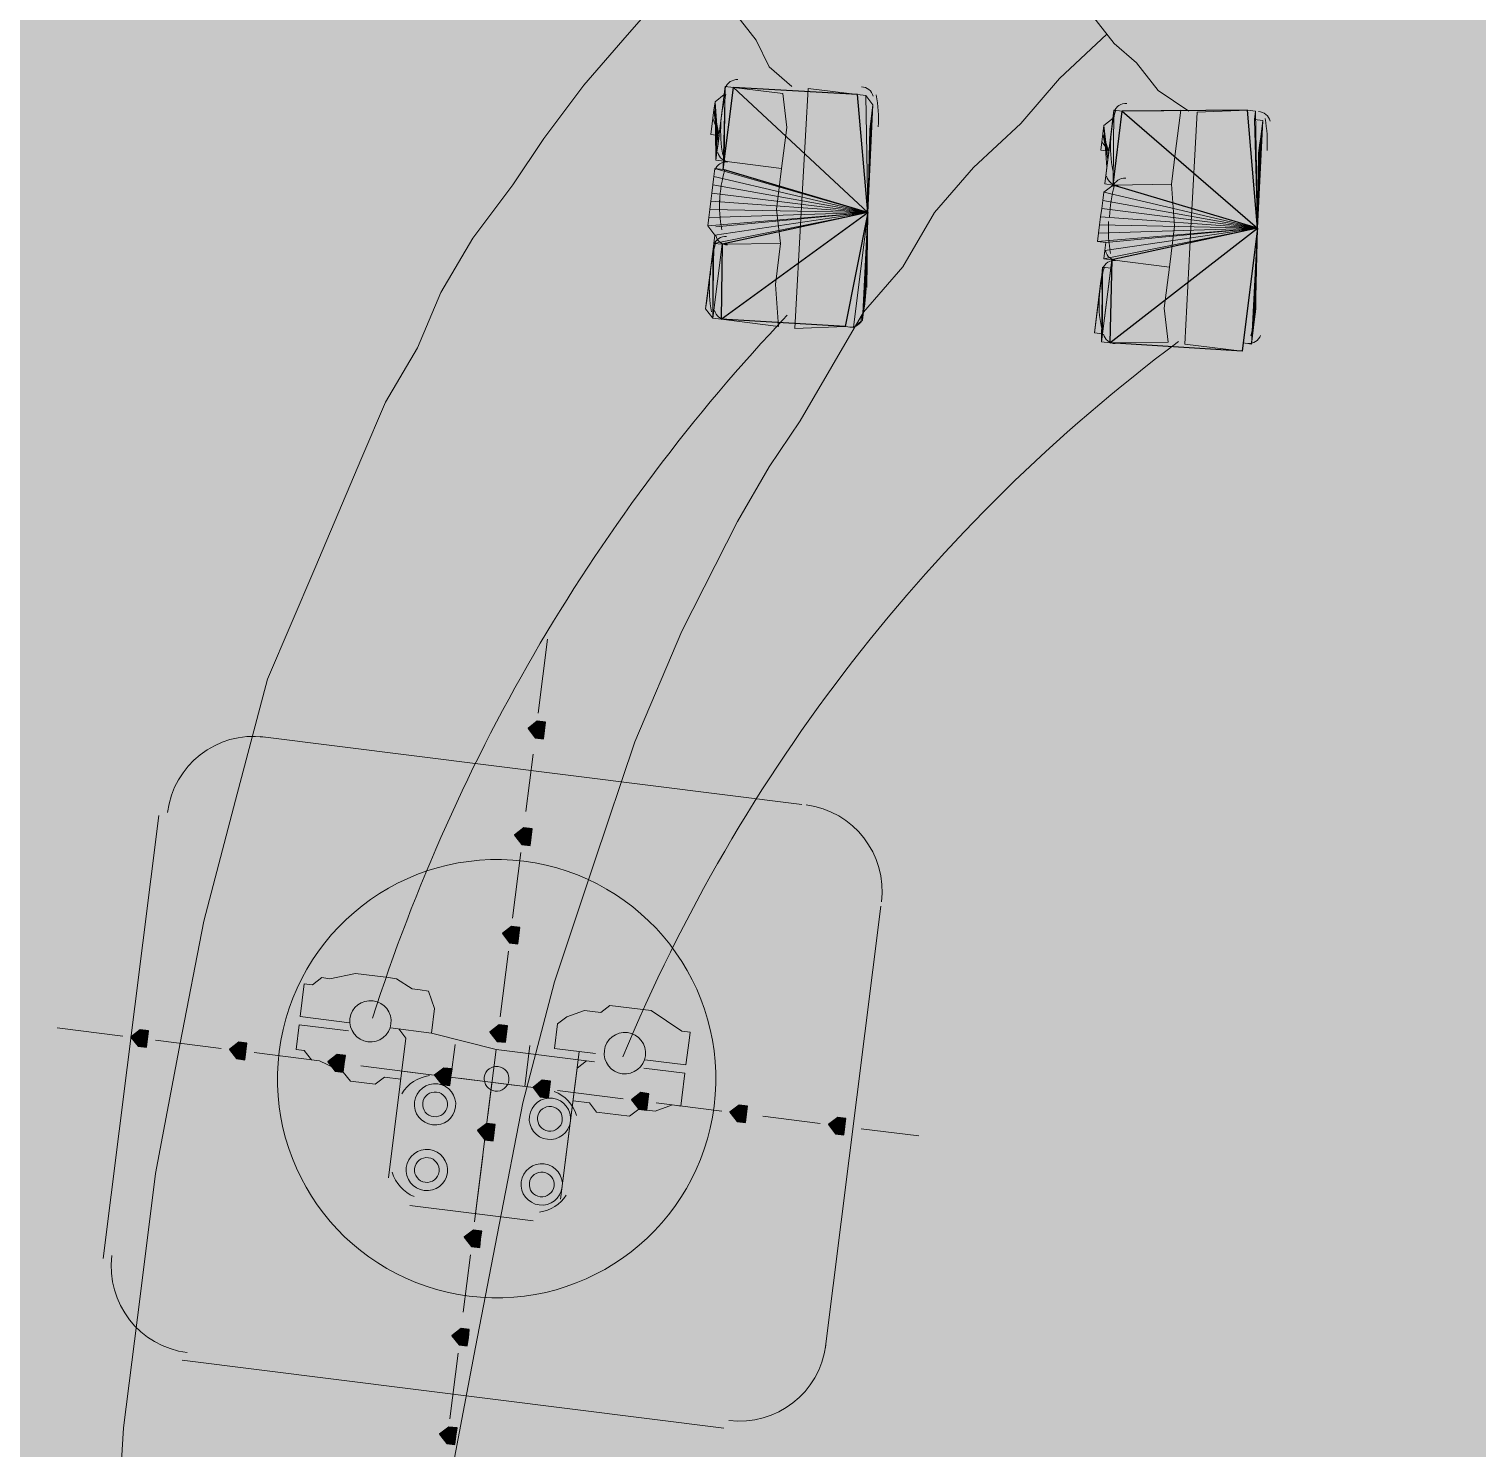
# Model space of a CAD drawing. Header units: metres. Extents: x -4 to 509425, y 7549 to 4732445.
# Drawn here: x 476029.295 to 476030.778, y 4719724.222 to 4719725.675 of the extents above; entities that cross this region are included whole.
import ezdxf

# ---------------------------------------------------------------- set-up
doc = ezdxf.new("R2010")
doc.units = ezdxf.units.M
doc.header["$LTSCALE"] = 0.01
doc.header["$MEASUREMENT"] = 0
doc.layers.get('0').update_dxf_attribs({"lineweight": 0})
doc.layers.add('_SUBESTACIÓN', color=1, linetype='Continuous')
doc.layers.add('SUBESTACION LA VID', color=253, linetype='Continuous')

# ---------------------------------------------------------------- blocks, each defined once
blk = doc.blocks.new('A$Cfff6051d')
at = {"layer": 'SUBESTACION LA VID', "transparency": 33554687}
h = blk.add_hatch(color=256, dxfattribs=at)
h.dxf.hatch_style = 2
h.paths.add_polyline_path([(476029.8229, 4719724.9567), (476029.824, 4719724.9651), (476029.8156, 4719724.9661), (476029.8061, 4719724.9588), (476029.8135, 4719724.9493), (476029.8219, 4719724.9483)])
h = blk.add_hatch(color=256, dxfattribs=at)
h.dxf.hatch_style = 2
h.paths.add_polyline_path([(476029.8092, 4719724.8475), (476029.8103, 4719724.8559), (476029.8019, 4719724.8569), (476029.7924, 4719724.8496), (476029.7998, 4719724.8401), (476029.8082, 4719724.8391)])
h = blk.add_hatch(color=256, dxfattribs=at)
h.dxf.hatch_style = 2
h.paths.add_polyline_path([(476029.7966, 4719724.7467), (476029.7976, 4719724.7551), (476029.7892, 4719724.7561), (476029.7798, 4719724.7488), (476029.7871, 4719724.7393), (476029.7955, 4719724.7383)])
h = blk.add_hatch(color=256, dxfattribs=at)
h.dxf.hatch_style = 2
h.paths.add_polyline_path([(476029.4164, 4719724.6408), (476029.4175, 4719724.6492), (476029.4091, 4719724.6502), (476029.3996, 4719724.6429), (476029.407, 4719724.6334), (476029.4154, 4719724.6324)])
h = blk.add_hatch(color=256, dxfattribs=at)
h.dxf.hatch_style = 2
h.paths.add_polyline_path([(476029.7839, 4719724.6459), (476029.785, 4719724.6543), (476029.7766, 4719724.6553), (476029.7671, 4719724.648), (476029.7745, 4719724.6385), (476029.7829, 4719724.6375)])
h = blk.add_hatch(color=256, dxfattribs=at)
h.dxf.hatch_style = 2
h.paths.add_polyline_path([(476029.5172, 4719724.6281), (476029.5183, 4719724.6365), (476029.5099, 4719724.6376), (476029.5004, 4719724.6302), (476029.5078, 4719724.6208), (476029.5162, 4719724.6197)])
h = blk.add_hatch(color=256, dxfattribs=at)
h.dxf.hatch_style = 2
h.paths.add_polyline_path([(476029.618, 4719724.6155), (476029.6191, 4719724.6239), (476029.6107, 4719724.6249), (476029.6012, 4719724.6176), (476029.6086, 4719724.6081), (476029.617, 4719724.6071)])
h = blk.add_hatch(color=256, dxfattribs=at)
h.dxf.hatch_style = 2
h.paths.add_polyline_path([(476029.7272, 4719724.6018), (476029.7283, 4719724.6102), (476029.7199, 4719724.6112), (476029.7104, 4719724.6039), (476029.7178, 4719724.5944), (476029.7262, 4719724.5934)])
h = blk.add_hatch(color=256, dxfattribs=at)
h.dxf.hatch_style = 2
h.paths.add_polyline_path([(476029.828, 4719724.5892), (476029.8291, 4719724.5976), (476029.8207, 4719724.5986), (476029.8112, 4719724.5913), (476029.8186, 4719724.5818), (476029.827, 4719724.5807)])
h = blk.add_hatch(color=256, dxfattribs=at)
h.dxf.hatch_style = 2
h.paths.add_polyline_path([(476029.9288, 4719724.5765), (476029.9299, 4719724.5849), (476029.9215, 4719724.586), (476029.912, 4719724.5786), (476029.9194, 4719724.5692), (476029.9278, 4719724.5681)])
h = blk.add_hatch(color=256, dxfattribs=at)
h.dxf.hatch_style = 2
h.paths.add_polyline_path([(476030.0296, 4719724.5639), (476030.0307, 4719724.5723), (476030.0223, 4719724.5733), (476030.0128, 4719724.566), (476030.0202, 4719724.5565), (476030.0286, 4719724.5555)])
h = blk.add_hatch(color=256, dxfattribs=at)
h.dxf.hatch_style = 2
h.paths.add_polyline_path([(476030.1304, 4719724.5512), (476030.1315, 4719724.5596), (476030.1231, 4719724.5607), (476030.1136, 4719724.5533), (476030.121, 4719724.5439), (476030.1294, 4719724.5428)])
h = blk.add_hatch(color=256, dxfattribs=at)
h.dxf.hatch_style = 2
h.paths.add_polyline_path([(476029.7713, 4719724.5451), (476029.7724, 4719724.5535), (476029.764, 4719724.5545), (476029.7545, 4719724.5472), (476029.7619, 4719724.5377), (476029.7703, 4719724.5367)])
h = blk.add_hatch(color=256, dxfattribs=at)
h.dxf.hatch_style = 2
h.paths.add_polyline_path([(476029.7576, 4719724.4359), (476029.7587, 4719724.4443), (476029.7503, 4719724.4453), (476029.7408, 4719724.438), (476029.7482, 4719724.4285), (476029.7566, 4719724.4275)])
h = blk.add_hatch(color=256, dxfattribs=at)
h.dxf.hatch_style = 2
h.paths.add_polyline_path([(476029.745, 4719724.3351), (476029.746, 4719724.3435), (476029.7376, 4719724.3445), (476029.7282, 4719724.3372), (476029.7355, 4719724.3277), (476029.7439, 4719724.3267)])
h = blk.add_hatch(color=256, dxfattribs=at)
h.dxf.hatch_style = 2
h.paths.add_polyline_path([(476029.7323, 4719724.2343), (476029.7334, 4719724.2427), (476029.725, 4719724.2437), (476029.7155, 4719724.2364), (476029.7229, 4719724.2269), (476029.7313, 4719724.2259)])
at = {"layer": 'SUBESTACION LA VID', "lineweight": 0}
for p, q in [((476030.0069, 4719725.6077), (476029.9985, 4719725.5405)), ((476030.4059, 4719725.5918), (476030.3965, 4719725.5162)), ((476030.4059, 4719725.5918), (476030.3965, 4719725.5162)), ((476030.1539, 4719725.4869), (476029.9964, 4719725.5237)), ((476030.1539, 4719725.4869), (476029.9964, 4719725.5237)), ((476030.1539, 4719725.4869), (476029.9964, 4719725.5237)), ((476030.1539, 4719725.4869), (476029.9974, 4719725.5321)), ((476030.1539, 4719725.4869), (476029.9974, 4719725.5321)), ((476030.1539, 4719725.4869), (476030.0058, 4719725.531)), ((476030.1539, 4719725.4869), (476030.0058, 4719725.531)), ((476030.1539, 4719725.4869), (476030.0058, 4719725.531)), ((476030.1539, 4719725.4869), (476030.0058, 4719725.531)), ((476030.1539, 4719725.4869), (476029.9943, 4719725.5069)), ((476029.9943, 4719725.5069), (476030.1539, 4719725.4869)), ((476030.1539, 4719725.4869), (476029.9953, 4719725.5153)), ((476030.1539, 4719725.4869), (476029.9953, 4719725.5153)), ((476030.5529, 4719725.471), (476030.3954, 4719725.5078)), ((476030.5529, 4719725.471), (476030.3954, 4719725.5078)), ((476030.5529, 4719725.471), (476030.3954, 4719725.5078)), ((476030.5529, 4719725.471), (476030.3954, 4719725.5078)), ((476030.5529, 4719725.471), (476030.4049, 4719725.5151)), ((476029.9922, 4719725.4901), (476029.9932, 4719725.4985)), ((476029.9932, 4719725.4985), (476030.1539, 4719725.4869)), ((476029.9932, 4719725.4985), (476029.9932, 4719725.4985)), ((476030.5529, 4719725.471), (476030.3944, 4719725.4994)), ((476030.5529, 4719725.471), (476030.3944, 4719725.4994)), ((476030.1539, 4719725.4869), (476029.9901, 4719725.4733)), ((476030.1539, 4719725.4869), (476029.9911, 4719725.4817)), ((476030.1539, 4719725.4869), (476029.9911, 4719725.4817)), ((476029.9922, 4719725.4901), (476030.1539, 4719725.4869)), ((476029.9922, 4719725.4901), (476030.1539, 4719725.4869)), ((476030.1539, 4719725.4869), (476029.9974, 4719725.4638)), ((476030.1539, 4719725.4869), (476029.9974, 4719725.4638)), ((476030.1539, 4719725.4869), (476029.9974, 4719725.4638)), ((476030.1539, 4719725.4869), (476029.9974, 4719725.4638)), ((476030.1539, 4719725.4869), (476029.9985, 4719725.4722)), ((476030.3922, 4719725.4826), (476030.3912, 4719725.4742)), ((476030.5529, 4719725.471), (476030.3922, 4719725.4826)), ((476030.3922, 4719725.4826), (476030.5529, 4719725.471)), ((476030.3922, 4719725.4826), (476030.5529, 4719725.471)), ((476030.5529, 4719725.471), (476030.3933, 4719725.491)), ((476030.5529, 4719725.471), (476030.3891, 4719725.4574)), ((476030.3901, 4719725.4658), (476030.3912, 4719725.4742)), ((476030.5529, 4719725.471), (476030.3901, 4719725.4658)), ((476030.3901, 4719725.4658), (476030.5529, 4719725.471)), ((476030.3912, 4719725.4742), (476030.5529, 4719725.471)), ((476030.5529, 4719725.471), (476030.3954, 4719725.4395)), ((476030.5529, 4719725.471), (476030.3954, 4719725.4395)), ((476030.5529, 4719725.471), (476030.3954, 4719725.4395)), ((476030.5529, 4719725.471), (476030.3954, 4719725.4395)), ((476030.5529, 4719725.471), (476030.3964, 4719725.4479)), ((476030.5529, 4719725.471), (476030.3964, 4719725.4479)), ((476030.5529, 4719725.471), (476030.3975, 4719725.4563)), ((476030.5529, 4719725.471), (476030.4038, 4719725.4385)), ((476029.9953, 4719725.3788), (476029.9964, 4719725.4554)), ((476029.9911, 4719725.4134), (476029.9921, 4719725.4218)), ((476030.3943, 4719725.3629), (476030.3943, 4719725.4311))]:
    blk.add_line(p, q, dxfattribs=at)
at = {"layer": 'SUBESTACION LA VID', "lineweight": 15}
for p, q in [((476029.8166, 4719724.9745), (476029.8261, 4719725.0501)), ((476029.532, 4719724.9505), (476030.0865, 4719724.881)), ((476029.804, 4719724.8737), (476029.8113, 4719724.9325)), ((476029.428, 4719724.8697), (476029.3712, 4719724.4161)), ((476029.7903, 4719724.7645), (476029.7987, 4719724.8317)), ((476030.1673, 4719724.777), (476030.1104, 4719724.3234)), ((476029.7776, 4719724.6637), (476029.7861, 4719724.7309)), ((476029.324, 4719724.6523), (476029.3912, 4719724.6439)), ((476029.7073, 4719724.6469), (476029.6653, 4719724.6522)), ((476029.7734, 4719724.6301), (476029.7073, 4719724.6469)), ((476029.4248, 4719724.6397), (476029.492, 4719724.6313)), ((476029.7314, 4719724.6354), (476029.7272, 4719724.6018)), ((476029.8081, 4719724.6343), (476029.8028, 4719724.5923)), ((476029.5256, 4719724.6271), (476029.5928, 4719724.6186)), ((476029.765, 4719724.5629), (476029.7734, 4719724.6301)), ((476029.7734, 4719724.6301), (476029.8742, 4719724.6175)), ((476029.6348, 4719724.6134), (476029.6936, 4719724.606)), ((476029.6768, 4719724.6081), (476029.828, 4719724.5892)), ((476029.7356, 4719724.6007), (476029.7944, 4719724.5934)), ((476029.7692, 4719724.5965), (476029.7513, 4719724.4537)), ((476029.8364, 4719724.5881), (476029.9036, 4719724.5797)), ((476029.9372, 4719724.5755), (476030.0044, 4719724.567)), ((476030.0464, 4719724.5618), (476030.1052, 4719724.5544)), ((476030.1472, 4719724.5491), (476030.206, 4719724.5418)), ((476029.7524, 4719724.4621), (476029.7597, 4719724.5209)), ((476029.6852, 4719724.4705), (476029.8112, 4719724.4547)), ((476029.7397, 4719724.3613), (476029.7471, 4719724.4201)), ((476029.452, 4719724.3121), (476030.0064, 4719724.2426)), ((476029.726, 4719724.2521), (476029.7345, 4719724.3193))]:
    blk.add_line(p, q, dxfattribs=at)
for points in [[(476029.9285, 4719726.684), (476029.9369, 4719726.6147), (476029.9369, 4719726.5465), (476029.9369, 4719726.4782), (476029.9358, 4719726.4016), (476029.9347, 4719726.2567), (476029.9336, 4719726.1117), (476029.9336, 4719726.0435), (476029.9419, 4719725.9742), (476029.9503, 4719725.9049), (476029.9597, 4719725.844), (476029.9776, 4719725.782), (476029.9902, 4719725.7463), (476030.0038, 4719725.719), (476030.0174, 4719725.6917), (476030.0395, 4719725.6633), (476030.0531, 4719725.636), (476030.0762, 4719725.616)], [(476030.1301, 4719726.6588), (476030.148, 4719726.5968), (476030.1648, 4719726.5264), (476030.1805, 4719726.4477), (476030.1973, 4719726.3773), (476030.213, 4719726.2303), (476030.2371, 4719726.0822), (476030.2528, 4719726.0035), (476030.2696, 4719725.9331), (476030.2874, 4719725.8711), (476030.3136, 4719725.8081), (476030.3482, 4719725.7441), (476030.3619, 4719725.7168), (476030.3839, 4719725.6884), (476030.406, 4719725.66), (476030.4291, 4719725.6401), (476030.4511, 4719725.6117), (476030.4826, 4719725.5907)], [(476029.3645, 4719723.2736), (476029.3656, 4719723.555), (476029.3657, 4719723.6915), (476029.3668, 4719723.8364), (476029.3752, 4719723.9719), (476029.3837, 4719724.1073), (476029.3921, 4719724.2428), (476029.409, 4719724.3772), (476029.4248, 4719724.5032), (476029.45, 4719724.6365), (476029.4742, 4719724.7615), (476029.5068, 4719724.8854), (476029.5394, 4719725.0093), (476029.5878, 4719725.1227), (476029.6361, 4719725.2361), (476029.6603, 4719725.2928), (476029.6928, 4719725.3484), (476029.717, 4719725.4051), (476029.7496, 4719725.4608), (476029.7906, 4719725.5153), (476029.8221, 4719725.5626), (476029.8631, 4719725.6172), (476029.903, 4719725.6634), (476029.9429, 4719725.7096)], [(476029.7271, 4719724.1923), (476029.7523, 4719724.3256), (476029.7765, 4719724.4506), (476029.8007, 4719724.5755), (476029.8333, 4719724.6994), (476029.8743, 4719724.8223), (476029.9153, 4719724.9451), (476029.9637, 4719725.0585), (476030.0204, 4719725.1708), (476030.053, 4719725.2265), (476030.0845, 4719725.2737), (476030.1171, 4719725.3294), (476030.1496, 4719725.385), (476030.1896, 4719725.4312), (476030.2221, 4719725.4868), (476030.2621, 4719725.533), (476030.3104, 4719725.5782), (476030.3503, 4719725.6243), (476030.3986, 4719725.6695)], [(476030.0164, 4719725.615), (476030.1434, 4719725.6076), (476030.1518, 4719725.6066), (476030.1592, 4719725.5971), (476030.1581, 4719725.5887), (476030.1571, 4719725.5803), (476030.156, 4719725.5719), (476030.1539, 4719725.4869), (476029.9932, 4719725.4985), (476029.9943, 4719725.5069), (476029.9953, 4719725.5153), (476029.9964, 4719725.5237), (476029.9974, 4719725.5321), (476030.0058, 4719725.531), (476030.0069, 4719725.5394), (476029.9985, 4719725.5405), (476029.9995, 4719725.5489), (476030.0006, 4719725.5573), (476030.0016, 4719725.5657), (476029.9932, 4719725.5667), (476029.9943, 4719725.5751), (476029.9953, 4719725.5835), (476029.9964, 4719725.5919), (476029.9975, 4719725.6003), (476030.0069, 4719725.6077), (476030.008, 4719725.6161), (476030.0164, 4719725.615)], [(476030.0069, 4719725.5394), (476030.0657, 4719725.532), (476030.071, 4719725.574), (476030.0668, 4719725.6087), (476030.0164, 4719725.615)], [(476030.1307, 4719725.3703), (476030.0793, 4719725.3682), (476030.0856, 4719725.4869), (476030.093, 4719725.6139), (476030.1434, 4719725.6076)], [(476030.4143, 4719725.5907), (476030.5425, 4719725.5917), (476030.5509, 4719725.5907), (476030.5498, 4719725.5823), (476030.5582, 4719725.5812), (476030.5571, 4719725.5728), (476030.5561, 4719725.5644), (476030.555, 4719725.556), (476030.554, 4719725.5476), (476030.5529, 4719725.471), (476030.3912, 4719725.4742), (476030.3922, 4719725.4826), (476030.3933, 4719725.491), (476030.3944, 4719725.4994), (476030.3954, 4719725.5078), (476030.4049, 4719725.5151), (476030.3965, 4719725.5162), (476030.3975, 4719725.5246), (476030.3986, 4719725.533), (476030.3996, 4719725.5414), (476030.4007, 4719725.5498), (476030.3923, 4719725.5508), (476030.3933, 4719725.5592), (476030.3944, 4719725.5676), (476030.3954, 4719725.576), (476030.4049, 4719725.5834), (476030.4059, 4719725.5918), (476030.4143, 4719725.5907)], [(476030.4049, 4719725.5151), (476030.4647, 4719725.5161), (476030.4689, 4719725.5497), (476030.4742, 4719725.5918), (476030.4143, 4719725.5907)], [(476030.5371, 4719725.345), (476030.4783, 4719725.3523), (476030.4847, 4719725.471), (476030.491, 4719725.5896), (476030.5425, 4719725.5917)], [(476030.156, 4719725.5719), (476030.1539, 4719725.4869), (476030.1528, 4719725.4102)], [(476030.0048, 4719725.4544), (476030.0646, 4719725.4554), (476030.0604, 4719725.49), (476030.0657, 4719725.532), (476030.0069, 4719725.5394)], [(476030.554, 4719725.5476), (476030.5529, 4719725.471), (476030.5508, 4719725.3859)], [(476030.4038, 4719725.4385), (476030.4626, 4719725.4311), (476030.4679, 4719725.4731), (476030.4647, 4719725.5161), (476030.4049, 4719725.5151)], [(476030.0037, 4719725.3777), (476030.1307, 4719725.3703), (476030.1391, 4719725.3693), (476030.1486, 4719725.3766), (476030.1496, 4719725.385), (476030.1507, 4719725.3934), (476030.1517, 4719725.4018), (476030.1539, 4719725.4869), (476029.9932, 4719725.4985), (476029.9922, 4719725.4901), (476029.9911, 4719725.4817), (476029.9901, 4719725.4733), (476029.9974, 4719725.4638), (476029.9964, 4719725.4554), (476030.0048, 4719725.4544), (476029.9964, 4719725.4554), (476029.9953, 4719725.447), (476029.9943, 4719725.4386), (476029.9932, 4719725.4302), (476029.9921, 4719725.4218), (476029.9911, 4719725.4134), (476029.99, 4719725.405), (476029.989, 4719725.3966), (476029.9879, 4719725.3882), (476029.9953, 4719725.3788), (476030.0037, 4719725.3777)], [(476030.4017, 4719725.3534), (476030.5371, 4719725.345), (476030.5382, 4719725.3534), (476030.5466, 4719725.3523), (476030.5476, 4719725.3607), (476030.5487, 4719725.3691), (476030.5497, 4719725.3775), (476030.5508, 4719725.3859), (476030.5529, 4719725.471), (476030.3912, 4719725.4742), (476030.3901, 4719725.4658), (476030.3891, 4719725.4574), (476030.3975, 4719725.4563), (476030.3964, 4719725.4479), (476030.3954, 4719725.4395), (476030.4038, 4719725.4385), (476030.4027, 4719725.4301), (476030.3943, 4719725.4311), (476030.3933, 4719725.4227), (476030.3922, 4719725.4143), (476030.3912, 4719725.4059), (476030.3901, 4719725.3975), (476030.3891, 4719725.3891), (476030.388, 4719725.3807), (476030.387, 4719725.3723), (476030.3859, 4719725.3639), (476030.3943, 4719725.3629), (476030.3932, 4719725.3545), (476030.4017, 4719725.3534)], [(476030.0037, 4719725.3777), (476030.0625, 4719725.3703), (476030.0593, 4719725.4134), (476030.0646, 4719725.4554), (476030.0048, 4719725.4544)], [(476030.4017, 4719725.3534), (476030.4615, 4719725.3544), (476030.4573, 4719725.3891), (476030.4626, 4719725.4311), (476030.4038, 4719725.4385)], [(476029.6233, 4719724.6575), (476029.5729, 4719724.6638), (476029.5771, 4719724.6974), (476029.5855, 4719724.6963), (476029.5949, 4719724.7037), (476029.6033, 4719724.7026), (476029.6296, 4719724.7079), (476029.638, 4719724.7068), (476029.6632, 4719724.7037), (476029.6716, 4719724.7026), (476029.6874, 4719724.6921), (476029.6958, 4719724.6911), (476029.7042, 4719724.69), (476029.7104, 4719724.6721), (476029.7073, 4719724.6469), (476029.6653, 4719724.6522)], [(476029.9257, 4719724.6196), (476029.9677, 4719724.6143), (476029.9709, 4719724.6395), (476029.9719, 4719724.6479), (476029.9635, 4719724.649), (476029.9478, 4719724.6595), (476029.932, 4719724.67), (476029.9236, 4719724.671), (476029.8984, 4719724.6742), (476029.89, 4719724.6752), (476029.8806, 4719724.6679), (476029.8722, 4719724.6689), (476029.8638, 4719724.67), (476029.8459, 4719724.6637), (476029.8364, 4719724.6564), (476029.8333, 4719724.6312), (476029.8753, 4719724.6259)], [(476029.6222, 4719724.6491), (476029.5718, 4719724.6554), (476029.5687, 4719724.6302), (476029.5771, 4719724.6291), (476029.5844, 4719724.6197), (476029.5928, 4719724.6186), (476029.617, 4719724.6071), (476029.6243, 4719724.5976), (476029.6495, 4719724.5945), (476029.659, 4719724.6018), (476029.6758, 4719724.5997)], [(476029.6737, 4719724.6512), (476029.681, 4719724.6417), (476029.6631, 4719724.4989)], [(476029.8585, 4719724.628), (476029.8574, 4719724.6196), (476029.8395, 4719724.4768)], [(476029.8658, 4719724.6185), (476029.8564, 4719724.6112), (476029.8395, 4719724.4768)], [(476029.9246, 4719724.6112), (476029.9666, 4719724.6059), (476029.9635, 4719724.5807), (476029.9624, 4719724.5723), (476029.954, 4719724.5734), (476029.9362, 4719724.5671), (476029.9194, 4719724.5692), (476029.9099, 4719724.5618), (476029.8763, 4719724.566), (476029.869, 4719724.5755), (476029.8522, 4719724.5776)]]:
    blk.add_lwpolyline(points, dxfattribs=at)
at = {"layer": 'SUBESTACION LA VID', "lineweight": 0}
for points in [[(476030.008, 4719725.6161), (476030.0069, 4719725.5394), (476030.008, 4719725.6161), (476029.9985, 4719725.5405), (476030.008, 4719725.6161)], [(476030.0058, 4719725.531), (476030.008, 4719725.6161), (476030.0069, 4719725.5394)], [(476030.008, 4719725.6161), (476030.0069, 4719725.5394), (476030.008, 4719725.6161), (476030.0069, 4719725.5394), (476030.008, 4719725.6161)], [(476030.008, 4719725.6161), (476030.0069, 4719725.5394), (476030.008, 4719725.6161), (476030.0069, 4719725.5394)], [(476029.9995, 4719725.5489), (476029.9975, 4719725.6003), (476030.0006, 4719725.5573), (476029.9964, 4719725.5919)], [(476030.0069, 4719725.6077), (476029.9985, 4719725.5405), (476029.9975, 4719725.6003)], [(476029.9975, 4719725.6003), (476029.9995, 4719725.5489), (476029.9975, 4719725.6003), (476029.9995, 4719725.5489)], [(476030.0069, 4719725.6077), (476029.9985, 4719725.5405), (476030.0069, 4719725.6077)], [(476030.0069, 4719725.6077), (476029.9985, 4719725.5405), (476030.0069, 4719725.6077), (476029.9985, 4719725.5405)], [(476030.1539, 4719725.4869), (476030.1518, 4719725.6066), (476030.1539, 4719725.4869), (476030.1518, 4719725.6066), (476030.1539, 4719725.4869), (476030.1518, 4719725.6066), (476030.1539, 4719725.4869)], [(476030.1539, 4719725.4869), (476030.1571, 4719725.5803), (476030.1539, 4719725.4869), (476030.1571, 4719725.5803), (476030.1539, 4719725.4869), (476030.1581, 4719725.5887), (476030.1539, 4719725.4869), (476030.1592, 4719725.5971), (476030.1539, 4719725.4869), (476030.1592, 4719725.5971)], [(476030.0016, 4719725.5657), (476029.9953, 4719725.5835), (476029.9932, 4719725.5667)], [(476029.9932, 4719725.5667), (476029.9953, 4719725.5835), (476029.9943, 4719725.5751)], [(476029.9953, 4719725.5835), (476029.9943, 4719725.5751), (476029.9953, 4719725.5835)], [(476029.9964, 4719725.5919), (476030.0006, 4719725.5573), (476029.9964, 4719725.5919), (476030.0006, 4719725.5573)], [(476030.0006, 4719725.5573), (476029.9964, 4719725.5919), (476030.0016, 4719725.5657)], [(476030.3965, 4719725.5162), (476030.4059, 4719725.5918), (476030.3975, 4719725.5246)], [(476030.4059, 4719725.5918), (476030.3975, 4719725.5246), (476030.4059, 4719725.5918), (476030.3975, 4719725.5246)], [(476030.4059, 4719725.5918), (476030.3975, 4719725.5246), (476030.4049, 4719725.5834)], [(476030.3975, 4719725.5246), (476030.4049, 4719725.5834), (476030.3986, 4719725.533), (476030.4049, 4719725.5834)], [(476030.4143, 4719725.5907), (476030.4049, 4719725.5151), (476030.4059, 4719725.5918)], [(476030.5529, 4719725.471), (476030.4049, 4719725.5151), (476030.4059, 4719725.5918), (476030.4049, 4719725.5151), (476030.4059, 4719725.5918), (476030.4049, 4719725.5151), (476030.5529, 4719725.471)], [(476030.4059, 4719725.5918), (476030.4049, 4719725.5151), (476030.4059, 4719725.5918), (476030.4049, 4719725.5151), (476030.5529, 4719725.471)], [(476030.4059, 4719725.5918), (476030.4049, 4719725.5151), (476030.4059, 4719725.5918), (476030.4049, 4719725.5151)], [(476030.5529, 4719725.471), (476030.5498, 4719725.5823), (476030.5529, 4719725.471), (476030.5509, 4719725.5907), (476030.5529, 4719725.471), (476030.5509, 4719725.5907)], [(476030.5529, 4719725.471), (476030.5571, 4719725.5728), (476030.5529, 4719725.471), (476030.5582, 4719725.5812), (476030.5529, 4719725.471), (476030.5582, 4719725.5812)], [(476030.1539, 4719725.4869), (476030.156, 4719725.5719), (476030.1539, 4719725.4869), (476030.156, 4719725.5719)], [(476030.3944, 4719725.5676), (476030.3996, 4719725.5414), (476030.3944, 4719725.5676)], [(476030.3996, 4719725.5414), (476030.3944, 4719725.5676), (476030.4007, 4719725.5498)], [(476030.3954, 4719725.576), (476030.3986, 4719725.533), (476030.3954, 4719725.576), (476030.3986, 4719725.533)], [(476030.3986, 4719725.533), (476030.3954, 4719725.576), (476030.3996, 4719725.5414), (476030.3954, 4719725.576)], [(476030.3923, 4719725.5508), (476030.3933, 4719725.5592), (476030.4007, 4719725.5498)], [(476030.3933, 4719725.5592), (476030.4007, 4719725.5498), (476030.3933, 4719725.5592)], [(476030.554, 4719725.5476), (476030.5529, 4719725.471), (476030.555, 4719725.556), (476030.5529, 4719725.471), (476030.555, 4719725.556), (476030.5529, 4719725.471), (476030.5561, 4719725.5644), (476030.5529, 4719725.471), (476030.5561, 4719725.5644)], [(476030.1539, 4719725.4869), (476030.0048, 4719725.4544), (476029.9953, 4719725.3788), (476030.0048, 4719725.4544), (476029.9953, 4719725.3788), (476030.0048, 4719725.4544), (476030.1539, 4719725.4869)], [(476030.1539, 4719725.4869), (476029.9964, 4719725.4554), (476029.9953, 4719725.3788), (476029.9964, 4719725.4554), (476029.9953, 4719725.3788), (476029.9964, 4719725.4554), (476030.1539, 4719725.4869)], [(476030.1539, 4719725.4869), (476030.1486, 4719725.3766), (476030.1539, 4719725.4869), (476030.1391, 4719725.3693), (476030.1539, 4719725.4869), (476030.1391, 4719725.3693), (476030.1539, 4719725.4869), (476030.1391, 4719725.3693), (476030.1539, 4719725.4869)], [(476030.1539, 4719725.4869), (476030.1507, 4719725.3934), (476030.1539, 4719725.4869), (476030.1507, 4719725.3934), (476030.1539, 4719725.4869), (476030.1496, 4719725.385), (476030.1539, 4719725.4869), (476030.1496, 4719725.385)], [(476030.1539, 4719725.4869), (476030.1517, 4719725.4018), (476030.1539, 4719725.4869), (476030.1517, 4719725.4018)], [(476030.3932, 4719725.3545), (476030.4038, 4719725.4385), (476030.3932, 4719725.3545), (476030.4038, 4719725.4385), (476030.5529, 4719725.471)], [(476030.5529, 4719725.471), (476030.4038, 4719725.4385), (476030.4017, 4719725.3534)], [(476030.5529, 4719725.471), (476030.5382, 4719725.3534), (476030.5529, 4719725.471), (476030.5371, 4719725.345), (476030.5529, 4719725.471)], [(476030.5529, 4719725.471), (476030.5476, 4719725.3607), (476030.5529, 4719725.471), (476030.5466, 4719725.3523), (476030.5529, 4719725.471), (476030.5466, 4719725.3523)], [(476030.5529, 4719725.471), (476030.5508, 4719725.3859), (476030.5529, 4719725.471), (476030.5497, 4719725.3775), (476030.5529, 4719725.471), (476030.5497, 4719725.3775), (476030.5529, 4719725.471), (476030.5487, 4719725.3691), (476030.5529, 4719725.471), (476030.5487, 4719725.3691)], [(476029.9953, 4719725.3788), (476029.9953, 4719725.447), (476029.9879, 4719725.3882)], [(476029.9953, 4719725.447), (476029.9879, 4719725.3882), (476029.9943, 4719725.4386), (476029.9879, 4719725.3882)], [(476030.0048, 4719725.4544), (476029.9953, 4719725.3788), (476029.9964, 4719725.4554), (476029.9953, 4719725.3788)], [(476030.0037, 4719725.3777), (476030.0048, 4719725.4544), (476029.9953, 4719725.3788)], [(476029.9953, 4719725.3788), (476029.9953, 4719725.447), (476029.9953, 4719725.3788)], [(476029.9953, 4719725.3788), (476029.9953, 4719725.447), (476029.9953, 4719725.3788), (476029.9953, 4719725.447)], [(476029.989, 4719725.3966), (476029.9943, 4719725.4386), (476029.989, 4719725.3966), (476029.9943, 4719725.4386)], [(476030.4017, 4719725.3534), (476030.4038, 4719725.4385), (476030.4017, 4719725.3534)], [(476029.989, 4719725.3966), (476029.9932, 4719725.4302), (476029.989, 4719725.3966), (476029.9932, 4719725.4302)], [(476029.99, 4719725.405), (476029.9932, 4719725.4302), (476029.99, 4719725.405)], [(476029.9932, 4719725.4302), (476029.99, 4719725.405), (476029.9921, 4719725.4218)], [(476029.99, 4719725.405), (476029.9921, 4719725.4218), (476029.99, 4719725.405)], [(476030.3943, 4719725.3629), (476030.3933, 4719725.4227), (476030.3859, 4719725.3639)], [(476030.3859, 4719725.3639), (476030.3933, 4719725.4227), (476030.3859, 4719725.3639), (476030.3933, 4719725.4227)], [(476030.3933, 4719725.4227), (476030.387, 4719725.3723), (476030.3922, 4719725.4143), (476030.388, 4719725.3807)], [(476030.4027, 4719725.4301), (476030.3932, 4719725.3545), (476030.3943, 4719725.4311), (476030.3932, 4719725.3545), (476030.3943, 4719725.4311)], [(476030.3932, 4719725.3545), (476030.4027, 4719725.4301), (476030.3932, 4719725.3545), (476030.4027, 4719725.4301)], [(476030.3943, 4719725.3629), (476030.3943, 4719725.4311), (476030.3943, 4719725.3629)], [(476030.3943, 4719725.3629), (476030.3943, 4719725.4311), (476030.3943, 4719725.3629), (476030.3943, 4719725.4311)], [(476030.388, 4719725.3807), (476030.3922, 4719725.4143), (476030.388, 4719725.3807), (476030.3922, 4719725.4143)], [(476030.3922, 4719725.4143), (476030.388, 4719725.3807), (476030.3912, 4719725.4059)], [(476030.3891, 4719725.3891), (476030.3912, 4719725.4059), (476030.3891, 4719725.3891)], [(476030.3912, 4719725.4059), (476030.3891, 4719725.3891), (476030.3901, 4719725.3975)], [(476030.3891, 4719725.3891), (476030.3901, 4719725.3975), (476030.3891, 4719725.3891)]]:
    blk.add_lwpolyline(points, dxfattribs=at)
at = {"layer": 'SUBESTACION LA VID'}
for points in [[(476029.8229, 4719724.9567), (476029.824, 4719724.9651), (476029.8156, 4719724.9661), (476029.8061, 4719724.9588), (476029.8135, 4719724.9493), (476029.8219, 4719724.9483)], [(476029.8092, 4719724.8475), (476029.8103, 4719724.8559), (476029.8019, 4719724.8569), (476029.7924, 4719724.8496), (476029.7998, 4719724.8401), (476029.8082, 4719724.8391)], [(476029.7966, 4719724.7467), (476029.7976, 4719724.7551), (476029.7892, 4719724.7561), (476029.7798, 4719724.7488), (476029.7871, 4719724.7393), (476029.7955, 4719724.7383)], [(476029.4164, 4719724.6408), (476029.4175, 4719724.6492), (476029.4091, 4719724.6502), (476029.3996, 4719724.6429), (476029.407, 4719724.6334), (476029.4154, 4719724.6324)], [(476029.7839, 4719724.6459), (476029.785, 4719724.6543), (476029.7766, 4719724.6553), (476029.7671, 4719724.648), (476029.7745, 4719724.6385), (476029.7829, 4719724.6375)], [(476029.5172, 4719724.6281), (476029.5183, 4719724.6365), (476029.5099, 4719724.6376), (476029.5004, 4719724.6302), (476029.5078, 4719724.6208), (476029.5162, 4719724.6197)], [(476029.618, 4719724.6155), (476029.6191, 4719724.6239), (476029.6107, 4719724.6249), (476029.6012, 4719724.6176), (476029.6086, 4719724.6081), (476029.617, 4719724.6071)], [(476029.7272, 4719724.6018), (476029.7283, 4719724.6102), (476029.7199, 4719724.6112), (476029.7104, 4719724.6039), (476029.7178, 4719724.5944), (476029.7262, 4719724.5934)], [(476029.828, 4719724.5892), (476029.8291, 4719724.5976), (476029.8207, 4719724.5986), (476029.8112, 4719724.5913), (476029.8186, 4719724.5818), (476029.827, 4719724.5807)], [(476029.9288, 4719724.5765), (476029.9299, 4719724.5849), (476029.9215, 4719724.586), (476029.912, 4719724.5786), (476029.9194, 4719724.5692), (476029.9278, 4719724.5681)], [(476030.0296, 4719724.5639), (476030.0307, 4719724.5723), (476030.0223, 4719724.5733), (476030.0128, 4719724.566), (476030.0202, 4719724.5565), (476030.0286, 4719724.5555)], [(476030.1304, 4719724.5512), (476030.1315, 4719724.5596), (476030.1231, 4719724.5607), (476030.1136, 4719724.5533), (476030.121, 4719724.5439), (476030.1294, 4719724.5428)], [(476029.7713, 4719724.5451), (476029.7724, 4719724.5535), (476029.764, 4719724.5545), (476029.7545, 4719724.5472), (476029.7619, 4719724.5377), (476029.7703, 4719724.5367)], [(476029.7576, 4719724.4359), (476029.7587, 4719724.4443), (476029.7503, 4719724.4453), (476029.7408, 4719724.438), (476029.7482, 4719724.4285), (476029.7566, 4719724.4275)], [(476029.745, 4719724.3351), (476029.746, 4719724.3435), (476029.7376, 4719724.3445), (476029.7282, 4719724.3372), (476029.7355, 4719724.3277), (476029.7439, 4719724.3267)], [(476029.7323, 4719724.2343), (476029.7334, 4719724.2427), (476029.725, 4719724.2437), (476029.7155, 4719724.2364), (476029.7229, 4719724.2269), (476029.7313, 4719724.2259)]]:
    blk.add_lwpolyline(points, close=True, dxfattribs=at)
at = {"layer": 'SUBESTACION LA VID', "lineweight": 0}
for points in [[(476029.8229, 4719724.9567), (476029.824, 4719724.9651), (476029.8156, 4719724.9661), (476029.8061, 4719724.9588), (476029.8135, 4719724.9493), (476029.8219, 4719724.9483)], [(476029.8092, 4719724.8475), (476029.8103, 4719724.8559), (476029.8019, 4719724.8569), (476029.7924, 4719724.8496), (476029.7998, 4719724.8401), (476029.8082, 4719724.8391)], [(476029.7966, 4719724.7467), (476029.7976, 4719724.7551), (476029.7892, 4719724.7561), (476029.7798, 4719724.7488), (476029.7871, 4719724.7393), (476029.7955, 4719724.7383)], [(476029.4164, 4719724.6408), (476029.4175, 4719724.6492), (476029.4091, 4719724.6502), (476029.3996, 4719724.6429), (476029.407, 4719724.6334), (476029.4154, 4719724.6324)], [(476029.7839, 4719724.6459), (476029.785, 4719724.6543), (476029.7766, 4719724.6553), (476029.7671, 4719724.648), (476029.7745, 4719724.6385), (476029.7829, 4719724.6375)], [(476029.5172, 4719724.6281), (476029.5183, 4719724.6365), (476029.5099, 4719724.6376), (476029.5004, 4719724.6302), (476029.5078, 4719724.6208), (476029.5162, 4719724.6197)], [(476029.618, 4719724.6155), (476029.6191, 4719724.6239), (476029.6107, 4719724.6249), (476029.6012, 4719724.6176), (476029.6086, 4719724.6081), (476029.617, 4719724.6071)], [(476029.7272, 4719724.6018), (476029.7283, 4719724.6102), (476029.7199, 4719724.6112), (476029.7104, 4719724.6039), (476029.7178, 4719724.5944), (476029.7262, 4719724.5934)], [(476029.828, 4719724.5892), (476029.8291, 4719724.5976), (476029.8207, 4719724.5986), (476029.8112, 4719724.5913), (476029.8186, 4719724.5818), (476029.827, 4719724.5807)], [(476029.9288, 4719724.5765), (476029.9299, 4719724.5849), (476029.9215, 4719724.586), (476029.912, 4719724.5786), (476029.9194, 4719724.5692), (476029.9278, 4719724.5681)], [(476030.0296, 4719724.5639), (476030.0307, 4719724.5723), (476030.0223, 4719724.5733), (476030.0128, 4719724.566), (476030.0202, 4719724.5565), (476030.0286, 4719724.5555)], [(476030.1304, 4719724.5512), (476030.1315, 4719724.5596), (476030.1231, 4719724.5607), (476030.1136, 4719724.5533), (476030.121, 4719724.5439), (476030.1294, 4719724.5428)], [(476029.7713, 4719724.5451), (476029.7724, 4719724.5535), (476029.764, 4719724.5545), (476029.7545, 4719724.5472), (476029.7619, 4719724.5377), (476029.7703, 4719724.5367)], [(476029.7576, 4719724.4359), (476029.7587, 4719724.4443), (476029.7503, 4719724.4453), (476029.7408, 4719724.438), (476029.7482, 4719724.4285), (476029.7566, 4719724.4275)], [(476029.745, 4719724.3351), (476029.746, 4719724.3435), (476029.7376, 4719724.3445), (476029.7282, 4719724.3372), (476029.7355, 4719724.3277), (476029.7439, 4719724.3267)], [(476029.7323, 4719724.2343), (476029.7334, 4719724.2427), (476029.725, 4719724.2437), (476029.7155, 4719724.2364), (476029.7229, 4719724.2269), (476029.7313, 4719724.2259)]]:
    blk.add_lwpolyline(points, close=True, dxfattribs=at)
at = {"layer": 'SUBESTACION LA VID'}
for points in [[(476030.1539, 4719725.4869), (476030.1539, 4719725.4869), (476030.0164, 4719725.615), (476030.0164, 4719725.615), (476030.0164, 4719725.615), (476030.0058, 4719725.531), (476030.0058, 4719725.531), (476030.0058, 4719725.531), (476030.1539, 4719725.4869), (476030.1539, 4719725.4869)], [(476030.1434, 4719725.6076), (476030.1434, 4719725.6076), (476030.1539, 4719725.4869), (476030.1539, 4719725.4869), (476030.1539, 4719725.4869), (476030.0164, 4719725.615), (476030.0164, 4719725.615), (476030.0164, 4719725.615), (476030.1434, 4719725.6076), (476030.1434, 4719725.6076)], [(476030.5529, 4719725.471), (476030.5529, 4719725.471), (476030.4143, 4719725.5907), (476030.4143, 4719725.5907), (476030.4143, 4719725.5907), (476030.4049, 4719725.5151), (476030.4049, 4719725.5151), (476030.4049, 4719725.5151), (476030.5529, 4719725.471), (476030.5529, 4719725.471)], [(476030.5425, 4719725.5917), (476030.5425, 4719725.5917), (476030.5529, 4719725.471), (476030.5529, 4719725.471), (476030.5529, 4719725.471), (476030.4143, 4719725.5907), (476030.4143, 4719725.5907), (476030.4143, 4719725.5907), (476030.5425, 4719725.5917), (476030.5425, 4719725.5917)], [(476030.1307, 4719725.3703), (476030.1307, 4719725.3703), (476030.1539, 4719725.4869), (476030.1539, 4719725.4869), (476030.1539, 4719725.4869), (476030.0037, 4719725.3777), (476030.0037, 4719725.3777), (476030.0037, 4719725.3777), (476030.1307, 4719725.3703), (476030.1307, 4719725.3703)], [(476030.1539, 4719725.4869), (476030.1539, 4719725.4869), (476030.0037, 4719725.3777), (476030.0037, 4719725.3777), (476030.0037, 4719725.3777), (476030.0048, 4719725.4544), (476030.0048, 4719725.4544), (476030.0048, 4719725.4544), (476030.1539, 4719725.4869), (476030.1539, 4719725.4869)], [(476030.5371, 4719725.345), (476030.5371, 4719725.345), (476030.5529, 4719725.471), (476030.5529, 4719725.471), (476030.5529, 4719725.471), (476030.4017, 4719725.3534), (476030.4017, 4719725.3534), (476030.4017, 4719725.3534), (476030.5371, 4719725.345), (476030.5371, 4719725.345)], [(476030.5529, 4719725.471), (476030.5529, 4719725.471), (476030.4017, 4719725.3534), (476030.4017, 4719725.3534), (476030.4017, 4719725.3534), (476030.4038, 4719725.4385), (476030.4038, 4719725.4385), (476030.4038, 4719725.4385), (476030.5529, 4719725.471), (476030.5529, 4719725.471)]]:
    blk.add_open_spline(points, degree=3, knots=[0, 0, 0, 0, 1, 1, 1, 2, 2, 2, 3, 3, 3, 3], dxfattribs=at)
at = {"layer": 'SUBESTACION LA VID', "lineweight": 0}
for points in [[(476030.1539, 4719725.4869), (476030.1539, 4719725.4869), (476030.0164, 4719725.615), (476030.0164, 4719725.615), (476030.0164, 4719725.615), (476030.0058, 4719725.531), (476030.0058, 4719725.531), (476030.0058, 4719725.531), (476030.1539, 4719725.4869), (476030.1539, 4719725.4869)], [(476030.1434, 4719725.6076), (476030.1434, 4719725.6076), (476030.1539, 4719725.4869), (476030.1539, 4719725.4869), (476030.1539, 4719725.4869), (476030.0164, 4719725.615), (476030.0164, 4719725.615), (476030.0164, 4719725.615), (476030.1434, 4719725.6076), (476030.1434, 4719725.6076)], [(476030.5529, 4719725.471), (476030.5529, 4719725.471), (476030.4143, 4719725.5907), (476030.4143, 4719725.5907), (476030.4143, 4719725.5907), (476030.4049, 4719725.5151), (476030.4049, 4719725.5151), (476030.4049, 4719725.5151), (476030.5529, 4719725.471), (476030.5529, 4719725.471)], [(476030.5425, 4719725.5917), (476030.5425, 4719725.5917), (476030.5529, 4719725.471), (476030.5529, 4719725.471), (476030.5529, 4719725.471), (476030.4143, 4719725.5907), (476030.4143, 4719725.5907), (476030.4143, 4719725.5907), (476030.5425, 4719725.5917), (476030.5425, 4719725.5917)], [(476030.1307, 4719725.3703), (476030.1307, 4719725.3703), (476030.1539, 4719725.4869), (476030.1539, 4719725.4869), (476030.1539, 4719725.4869), (476030.0037, 4719725.3777), (476030.0037, 4719725.3777), (476030.0037, 4719725.3777), (476030.1307, 4719725.3703), (476030.1307, 4719725.3703)], [(476030.1539, 4719725.4869), (476030.1539, 4719725.4869), (476030.0037, 4719725.3777), (476030.0037, 4719725.3777), (476030.0037, 4719725.3777), (476030.0048, 4719725.4544), (476030.0048, 4719725.4544), (476030.0048, 4719725.4544), (476030.1539, 4719725.4869), (476030.1539, 4719725.4869)], [(476030.5371, 4719725.345), (476030.5371, 4719725.345), (476030.5529, 4719725.471), (476030.5529, 4719725.471), (476030.5529, 4719725.471), (476030.4017, 4719725.3534), (476030.4017, 4719725.3534), (476030.4017, 4719725.3534), (476030.5371, 4719725.345), (476030.5371, 4719725.345)], [(476030.5529, 4719725.471), (476030.5529, 4719725.471), (476030.4017, 4719725.3534), (476030.4017, 4719725.3534), (476030.4017, 4719725.3534), (476030.4038, 4719725.4385), (476030.4038, 4719725.4385), (476030.4038, 4719725.4385), (476030.5529, 4719725.471), (476030.5529, 4719725.471)]]:
    blk.add_open_spline(points, degree=3, knots=[0, 0, 0, 0, 1, 1, 1, 2, 2, 2, 3, 3, 3, 3], dxfattribs=at)
at = {"layer": 'SUBESTACION LA VID', "lineweight": 15}
for points in [[(476030.021, 4719725.623), (476030.0153, 4719725.6234), (476030.01, 4719725.6199), (476030.008, 4719725.6145)], [(476030.1594, 4719725.6059), (476030.1581, 4719725.6115), (476030.1531, 4719725.6155), (476030.1474, 4719725.6156)], [(476030.0087, 4719725.6076), (476030.0055, 4719725.5971), (476030.0037, 4719725.5862), (476030.0034, 4719725.5752)], [(476030.1646, 4719725.5747), (476030.1653, 4719725.5857), (476030.1646, 4719725.5967), (476030.1626, 4719725.6075)], [(476030.419, 4719725.5987), (476030.4132, 4719725.5991), (476030.4079, 4719725.5956), (476030.406, 4719725.5902)], [(476030.4077, 4719725.5917), (476030.4046, 4719725.5812), (476030.4028, 4719725.5703), (476030.4024, 4719725.5593)], [(476030.5658, 4719725.5805), (476030.5645, 4719725.5861), (476030.5595, 4719725.5901), (476030.5537, 4719725.5902)], [(476030.5626, 4719725.5504), (476030.5633, 4719725.5614), (476030.5626, 4719725.5724), (476030.5606, 4719725.5832)], [(476030.0035, 4719725.5786), (476030.0028, 4719725.5677), (476030.0035, 4719725.5566), (476030.0056, 4719725.5458)], [(476030.4026, 4719725.5627), (476030.4019, 4719725.5518), (476030.4025, 4719725.5407), (476030.4046, 4719725.5299)], [(476030.0105, 4719725.539), (476030.0047, 4719725.5394), (476029.9994, 4719725.5359), (476029.9975, 4719725.5305)], [(476030.0003, 4719725.5485), (476030.0017, 4719725.5429), (476030.0066, 4719725.5389), (476030.0124, 4719725.5388)], [(476030.0076, 4719725.531), (476030.0045, 4719725.5204), (476030.0027, 4719725.5095), (476030.0023, 4719725.4985)], [(476030.3983, 4719725.5242), (476030.3996, 4719725.5186), (476030.4046, 4719725.5146), (476030.4103, 4719725.5145)], [(476030.4179, 4719725.522), (476030.4122, 4719725.5224), (476030.4068, 4719725.519), (476030.4049, 4719725.5135)], [(476030.4066, 4719725.5151), (476030.4035, 4719725.5045), (476030.4017, 4719725.4936), (476030.4013, 4719725.4826)], [(476030.0024, 4719725.502), (476030.0017, 4719725.491), (476030.0024, 4719725.48), (476030.0045, 4719725.4692)], [(476030.4004, 4719725.4777), (476030.3997, 4719725.4667), (476030.4004, 4719725.4557), (476030.4025, 4719725.4449)], [(476030.0094, 4719725.4623), (476030.0037, 4719725.4627), (476029.9983, 4719725.4593), (476029.9964, 4719725.4538)], [(476029.9982, 4719725.4635), (476029.9995, 4719725.4579), (476030.0045, 4719725.4539), (476030.0102, 4719725.4537)], [(476029.9981, 4719725.4553), (476029.995, 4719725.4448), (476029.9932, 4719725.4339), (476029.9928, 4719725.4229)], [(476030.3972, 4719725.4476), (476030.3986, 4719725.442), (476030.4035, 4719725.438), (476030.4093, 4719725.4378)], [(476030.4074, 4719725.438), (476030.4016, 4719725.4384), (476030.3963, 4719725.435), (476030.3944, 4719725.4295)], [(476029.9919, 4719725.418), (476029.9912, 4719725.407), (476029.9919, 4719725.396), (476029.994, 4719725.3852)], [(476030.3961, 4719725.4311), (476030.393, 4719725.4205), (476030.3912, 4719725.4096), (476030.3908, 4719725.3986)], [(476030.1468, 4719725.3767), (476030.15, 4719725.3872), (476030.1518, 4719725.3981), (476030.1522, 4719725.4091)], [(476030.3909, 4719725.4021), (476030.3902, 4719725.3911), (476030.3909, 4719725.3801), (476030.393, 4719725.3693)], [(476030.5459, 4719725.3608), (476030.549, 4719725.3713), (476030.5508, 4719725.3822), (476030.5512, 4719725.3932)], [(476030.0715, 4719725.3819), (476029.8777, 4719725.177), (476029.7326, 4719724.9309), (476029.647, 4719724.6622)], [(476029.9971, 4719725.3868), (476029.9985, 4719725.3812), (476030.0034, 4719725.3772), (476030.0092, 4719725.3771)], [(476030.1355, 4719725.3697), (476030.1413, 4719725.3693), (476030.1466, 4719725.3727), (476030.1485, 4719725.3782)], [(476030.3951, 4719725.3625), (476030.3964, 4719725.3569), (476030.4014, 4719725.3529), (476030.4071, 4719725.3528)], [(476030.5429, 4719725.3528), (476030.5487, 4719725.3523), (476030.554, 4719725.3558), (476030.5559, 4719725.3612)], [(476030.472, 4719725.3549), (476030.22, 4719725.1665), (476030.0235, 4719724.9135), (476029.9033, 4719724.6227)], [(476029.5362, 4719724.95), (476029.4875, 4719724.9561), (476029.4431, 4719724.9215), (476029.437, 4719724.8728)], [(476030.1678, 4719724.7812), (476030.1739, 4719724.8299), (476030.1394, 4719724.8743), (476030.0907, 4719724.8805)], [(476029.7051, 4719724.6034), (476029.6934, 4719724.6019), (476029.683, 4719724.5951), (476029.677, 4719724.5849)], [(476029.8557, 4719724.5625), (476029.8524, 4719724.5738), (476029.844, 4719724.583), (476029.833, 4719724.5873)], [(476029.667, 4719724.5046), (476029.6703, 4719724.4932), (476029.6786, 4719724.484), (476029.6896, 4719724.4797)], [(476029.818, 4719724.4637), (476029.8291, 4719724.4653), (476029.8391, 4719724.4717), (476029.8451, 4719724.4812)], [(476029.3801, 4719724.4192), (476029.374, 4719724.3705), (476029.4085, 4719724.326), (476029.4572, 4719724.3199)], [(476030.0117, 4719724.2504), (476030.0604, 4719724.2443), (476030.1048, 4719724.2789), (476030.1109, 4719724.3276)]]:
    blk.add_open_spline(points, degree=3, dxfattribs=at)
for points in [[(476029.8019, 4719724.8228), (476029.6789, 4719724.8382), (476029.5668, 4719724.751), (476029.5513, 4719724.6281), (476029.5359, 4719724.5052), (476029.6231, 4719724.393), (476029.746, 4719724.3776), (476029.869, 4719724.3622), (476029.9811, 4719724.4493), (476029.9966, 4719724.5723), (476030.012, 4719724.6952), (476029.9248, 4719724.8074), (476029.8019, 4719724.8228)], [(476029.6658, 4719724.6564), (476029.6673, 4719724.668), (476029.659, 4719724.6786), (476029.6474, 4719724.68), (476029.6358, 4719724.6815), (476029.6253, 4719724.6733), (476029.6238, 4719724.6617), (476029.6224, 4719724.6501), (476029.6306, 4719724.6395), (476029.6422, 4719724.638), (476029.6538, 4719724.6366), (476029.6644, 4719724.6448), (476029.6658, 4719724.6564)], [(476029.9262, 4719724.6238), (476029.9277, 4719724.6354), (476029.9195, 4719724.6459), (476029.9079, 4719724.6474), (476029.8963, 4719724.6489), (476029.8857, 4719724.6406), (476029.8842, 4719724.629), (476029.8828, 4719724.6174), (476029.891, 4719724.6069), (476029.9026, 4719724.6054), (476029.9142, 4719724.6039), (476029.9248, 4719724.6122), (476029.9262, 4719724.6238)], [(476029.7755, 4719724.6128), (476029.7686, 4719724.6137), (476029.7622, 4719724.6087), (476029.7613, 4719724.6018), (476029.7605, 4719724.5948), (476029.7654, 4719724.5885), (476029.7724, 4719724.5876), (476029.7793, 4719724.5867), (476029.7857, 4719724.5917), (476029.7865, 4719724.5986), (476029.7874, 4719724.6056), (476029.7825, 4719724.6119), (476029.7755, 4719724.6128)], [(476029.7319, 4719724.5713), (476029.7334, 4719724.5829), (476029.7252, 4719724.5935), (476029.7136, 4719724.595), (476029.702, 4719724.5964), (476029.6914, 4719724.5882), (476029.6899, 4719724.5766), (476029.6885, 4719724.565), (476029.6967, 4719724.5544), (476029.7083, 4719724.553), (476029.7199, 4719724.5515), (476029.7305, 4719724.5597), (476029.7319, 4719724.5713)], [(476029.7235, 4719724.5724), (476029.7244, 4719724.5793), (476029.7195, 4719724.5857), (476029.7125, 4719724.5866), (476029.7056, 4719724.5874), (476029.6992, 4719724.5825), (476029.6983, 4719724.5755), (476029.6975, 4719724.5686), (476029.7024, 4719724.5622), (476029.7094, 4719724.5614), (476029.7163, 4719724.5605), (476029.7227, 4719724.5654), (476029.7235, 4719724.5724)], [(476029.8495, 4719724.5566), (476029.851, 4719724.5682), (476029.8428, 4719724.5788), (476029.8312, 4719724.5802), (476029.8196, 4719724.5817), (476029.809, 4719724.5735), (476029.8075, 4719724.5619), (476029.8061, 4719724.5503), (476029.8143, 4719724.5397), (476029.8259, 4719724.5382), (476029.8375, 4719724.5368), (476029.8481, 4719724.545), (476029.8495, 4719724.5566)], [(476029.8411, 4719724.5576), (476029.842, 4719724.5646), (476029.8371, 4719724.5709), (476029.8301, 4719724.5718), (476029.8232, 4719724.5727), (476029.8168, 4719724.5678), (476029.8159, 4719724.5608), (476029.8151, 4719724.5538), (476029.82, 4719724.5475), (476029.827, 4719724.5466), (476029.8339, 4719724.5457), (476029.8403, 4719724.5507), (476029.8411, 4719724.5576)], [(476029.7235, 4719724.5041), (476029.725, 4719724.5157), (476029.7167, 4719724.5263), (476029.7051, 4719724.5278), (476029.6935, 4719724.5292), (476029.683, 4719724.521), (476029.6815, 4719724.5094), (476029.6801, 4719724.4978), (476029.6883, 4719724.4872), (476029.6999, 4719724.4858), (476029.7115, 4719724.4843), (476029.7221, 4719724.4925), (476029.7235, 4719724.5041)], [(476029.7151, 4719724.5052), (476029.716, 4719724.5121), (476029.711, 4719724.5185), (476029.7041, 4719724.5194), (476029.6971, 4719724.5202), (476029.6908, 4719724.5153), (476029.6899, 4719724.5083), (476029.689, 4719724.5014), (476029.694, 4719724.495), (476029.7009, 4719724.4942), (476029.7079, 4719724.4933), (476029.7142, 4719724.4982), (476029.7151, 4719724.5052)], [(476029.8411, 4719724.4894), (476029.8426, 4719724.501), (476029.8343, 4719724.5116), (476029.8227, 4719724.513), (476029.8111, 4719724.5145), (476029.8006, 4719724.5063), (476029.7991, 4719724.4947), (476029.7977, 4719724.4831), (476029.8059, 4719724.4725), (476029.8175, 4719724.471), (476029.8291, 4719724.4696), (476029.8397, 4719724.4778), (476029.8411, 4719724.4894)], [(476029.8327, 4719724.4904), (476029.8336, 4719724.4974), (476029.8287, 4719724.5037), (476029.8217, 4719724.5046), (476029.8147, 4719724.5055), (476029.8084, 4719724.5006), (476029.8075, 4719724.4936), (476029.8066, 4719724.4866), (476029.8116, 4719724.4803), (476029.8185, 4719724.4794), (476029.8255, 4719724.4785), (476029.8318, 4719724.4835), (476029.8327, 4719724.4904)]]:
    blk.add_open_spline(points, degree=3, knots=[0, 0, 0, 0, 1, 1, 1, 2, 2, 2, 3, 3, 3, 4, 4, 4, 4], dxfattribs=at)

msp = doc.modelspace()

# ---------------------------------------------------------------- hatches: boundary and pattern name
at = {"layer": '_SUBESTACIÓN', "transparency": 33554559}
h = msp.add_hatch(color=1, dxfattribs=at)
h.dxf.hatch_style = 1
h.paths.add_polyline_path([(475968.6399, 4719805.825), (476089.9386, 4719790.615), (476078.1686, 4719696.74), (475956.8686, 4719711.9502)])

# ---------------------------------------------------------------- block references
at = {"linetype": 'Continuous'}
msp.add_blockref('A$Cfff6051d', (0, 0), dxfattribs=at)

doc.saveas('drawing.dxf')
